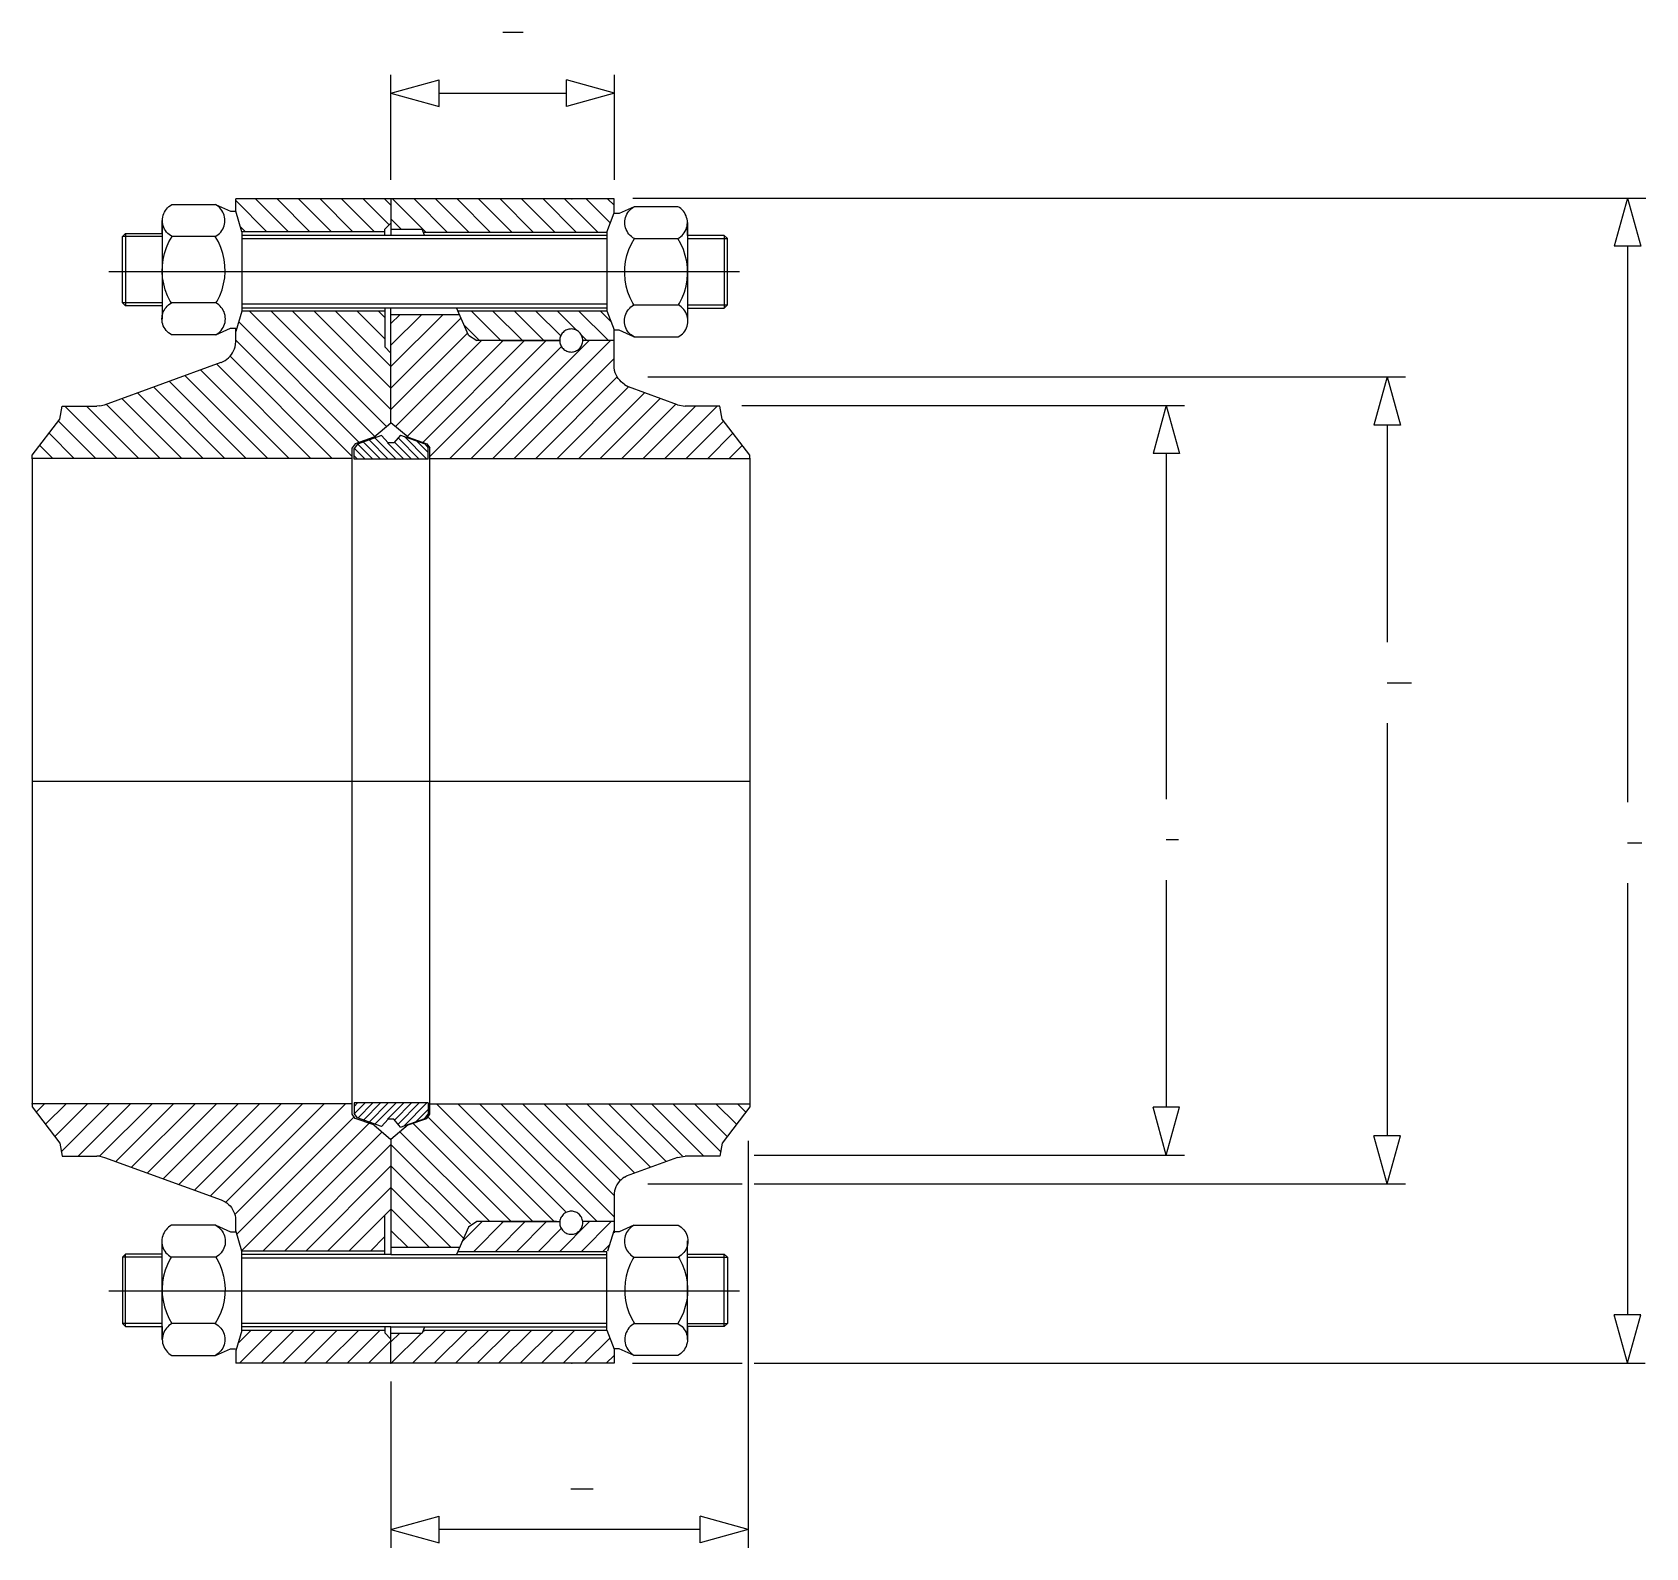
# Model space of a CAD drawing. Extents: x 644 to 1439, y 194 to 941.
import ezdxf

# ---------------------------------------------------------------- set-up
doc = ezdxf.new("R2010")
doc.units = 0
doc.header["$MEASUREMENT"] = 0
doc.layers.add('1', color=7, linetype='CONTINUOUS')
doc.layers.add('COMPONENT', color=7, linetype='CONTINUOUS')

msp = doc.modelspace()

# ---------------------------------------------------------------- linework, layer by layer
at = {"layer": '1', "color": 3, "linetype": 'Continuous'}
for p, q in [((820.46, 911.17), (844.18, 917.72)), ((844.18, 904.61), (844.18, 917.72)), ((930.74, 911.17), (907.03, 917.72)), ((907.03, 904.61), (907.03, 917.72)), ((820.46, 911.17), (844.18, 904.61)), ((930.74, 911.17), (907.03, 904.61)), ((1430.36, 859.32), (1423.8, 835.6)), ((1430.36, 859.32), (1436.92, 835.6)), ((1436.92, 835.6), (1423.8, 835.6)), ((1311.82, 771.18), (1305.26, 747.46)), ((1311.82, 771.18), (1318.37, 747.46)), ((1202.88, 757.16), (1196.33, 733.45)), ((1202.88, 757.16), (1209.44, 733.45)), ((1318.37, 747.46), (1305.26, 747.46)), ((1209.44, 733.45), (1196.33, 733.45)), ((1202.88, 387.29), (1196.33, 411)), ((1209.44, 411), (1196.33, 411)), ((1202.88, 387.29), (1209.44, 411)), ((1311.82, 373.13), (1305.26, 396.84)), ((1318.37, 396.84), (1305.26, 396.84)), ((1311.82, 373.13), (1318.37, 396.84)), ((1430.36, 284.82), (1423.8, 308.54)), ((1436.92, 308.54), (1423.8, 308.54)), ((1430.36, 284.82), (1436.92, 308.54)), ((820.46, 202.7), (844.18, 209.26)), ((844.18, 196.15), (844.18, 209.26)), ((996.64, 202.7), (972.93, 209.26)), ((972.93, 196.15), (972.93, 209.26)), ((820.46, 202.7), (844.18, 196.15)), ((996.64, 202.7), (972.93, 196.15))]:
    msp.add_line(p, q, dxfattribs=at)
at = {"layer": '1', "color": 4, "linetype": 'Continuous'}
for p, q in [((759.23, 842.8), (743.87, 858.16)), ((769.83, 842.8), (753.7, 858.94)), ((780.44, 842.8), (764.31, 858.94)), ((791.05, 842.8), (774.92, 858.94)), ((801.65, 842.8), (785.52, 858.94)), ((812.26, 842.8), (796.13, 858.94)), ((819.55, 846.13), (806.74, 858.94)), ((820.46, 855.81), (817.34, 858.94)), ((837.62, 842.63), (821.22, 859.04)), ((848.23, 842.63), (831.83, 859.04)), ((858.84, 842.63), (842.43, 859.04)), ((869.44, 842.63), (853.04, 859.04)), ((880.05, 842.63), (863.65, 859.04)), ((890.66, 842.63), (874.25, 859.04)), ((901.26, 842.63), (884.86, 859.04)), ((911.87, 842.63), (895.47, 859.04)), ((922.48, 842.63), (906.07, 859.04)), ((928.6, 847.12), (916.68, 859.04)), ((930.51, 855.81), (927.29, 859.04)), ((748.62, 842.8), (746.21, 845.22)), ((825.55, 844.1), (820.46, 849.18)), ((874.67, 789.14), (859.99, 803.81)), ((885.27, 789.14), (870.6, 803.81)), ((895.88, 789.14), (881.21, 803.81)), ((904.17, 791.46), (891.81, 803.81)), ((912.12, 794.11), (902.42, 803.81)), ((927.7, 789.14), (913.03, 803.81)), ((928.9, 798.55), (923.63, 803.81)), ((804.81, 738.9), (745.34, 798.38)), ((812.45, 741.87), (750.68, 803.64)), ((818.22, 746.71), (761.28, 803.64)), ((820.46, 755.07), (771.89, 803.64)), ((820.46, 765.67), (782.5, 803.64)), ((820.46, 776.28), (793.1, 803.64)), ((817.44, 789.91), (803.71, 803.64)), ((817.44, 800.52), (814.32, 803.64)), ((820.46, 786.89), (835.45, 801.87)), ((820.46, 776.28), (846.05, 801.87)), ((820.46, 797.49), (824.84, 801.87)), ((820.46, 765.67), (854.97, 800.18)), ((864.06, 789.14), (856.48, 796.72)), ((801.26, 731.85), (743.87, 789.23)), ((820.46, 755.07), (858.2, 792.8)), ((822.71, 746.71), (865.15, 789.14)), ((828.48, 741.87), (875.75, 789.14)), ((836.12, 738.9), (886.36, 789.14)), ((839.67, 731.85), (896.97, 789.14)), ((860.02, 730.98), (918.18, 789.14)), ((870.63, 730.98), (928.79, 789.14)), ((917.09, 789.14), (914.33, 791.9)), ((791.52, 730.98), (741.1, 781.4)), ((849.41, 730.98), (904.54, 786.11)), ((881.23, 730.98), (930.51, 780.26)), ((770.3, 730.98), (726.57, 774.72)), ((780.91, 730.98), (734.34, 777.55)), ((738.48, 730.98), (703.24, 766.23)), ((749.09, 730.98), (711.01, 769.06)), ((759.7, 730.98), (718.79, 771.89)), ((891.84, 730.98), (932.05, 771.2)), ((902.45, 730.98), (937.69, 766.23)), ((685.45, 730.98), (659.65, 756.78)), ((696.06, 730.98), (670.26, 756.78)), ((706.66, 730.98), (679.91, 757.74)), ((717.27, 730.98), (687.68, 760.57)), ((727.88, 730.98), (695.46, 763.4)), ((913.05, 730.98), (945.47, 763.4)), ((923.66, 730.98), (953.25, 760.57)), ((934.27, 730.98), (961.02, 757.74)), ((944.87, 730.98), (970.67, 756.78)), ((955.48, 730.98), (981.28, 756.78)), ((674.84, 730.98), (656.42, 749.41)), ((966.09, 730.98), (984.51, 749.41)), ((664.24, 730.98), (651.81, 743.41)), ((976.69, 730.98), (989.12, 743.41)), ((653.63, 730.98), (647.21, 737.41)), ((987.3, 730.98), (993.72, 737.41)), ((645.46, 408.57), (649.6, 412.71)), ((650.06, 402.57), (660.21, 412.71)), ((654.67, 396.56), (670.81, 412.71)), ((657.91, 389.2), (681.42, 412.71)), ((666.23, 386.91), (692.03, 412.71)), ((676.74, 386.82), (702.63, 412.71)), ((684.73, 384.2), (713.24, 412.71)), ((692.51, 381.37), (723.85, 412.71)), ((700.28, 378.54), (734.45, 412.71)), ((708.06, 375.71), (745.06, 412.71)), ((715.84, 372.88), (755.67, 412.71)), ((723.61, 370.05), (766.27, 412.71)), ((731.39, 367.22), (776.88, 412.71)), ((738.94, 364.16), (787.49, 412.71)), ((743.44, 358.06), (798.09, 412.71)), ((744.39, 348.4), (801.96, 405.97)), ((890.39, 354.55), (838.97, 405.97)), ((901, 354.55), (842.84, 412.71)), ((906.62, 359.53), (853.44, 412.71)), ((922.21, 354.55), (864.05, 412.71)), ((930.51, 356.86), (874.66, 412.71)), ((930.51, 367.47), (885.26, 412.71)), ((933.41, 375.17), (895.87, 412.71)), ((940.65, 378.54), (906.48, 412.71)), ((948.42, 381.37), (917.08, 412.71)), ((956.2, 384.2), (927.69, 412.71)), ((964.19, 386.82), (938.3, 412.71)), ((974.7, 386.91), (948.9, 412.71)), ((983.02, 389.2), (959.51, 412.71)), ((986.26, 396.56), (970.12, 412.71)), ((990.87, 402.57), (980.72, 412.71)), ((995.47, 408.57), (991.33, 412.71)), ((746.88, 340.28), (809.65, 403.06)), ((757.25, 340.05), (816.03, 398.82)), ((869.18, 354.55), (824.9, 398.82)), ((879.78, 354.55), (831.28, 403.06)), ((767.86, 340.05), (820.46, 392.66)), ((859.73, 353.39), (820.46, 392.66)), ((778.47, 340.05), (820.46, 382.05)), ((856.2, 346.32), (820.46, 382.05)), ((789.07, 340.05), (820.46, 371.44)), ((850.08, 341.83), (820.46, 371.44)), ((839.47, 341.83), (820.46, 360.84)), ((799.68, 340.05), (817.41, 357.78)), ((828.87, 341.83), (820.46, 350.23)), ((855.45, 344.62), (865.38, 354.55)), ((861.32, 339.88), (875.99, 354.55)), ((871.93, 339.88), (886.6, 354.55)), ((882.53, 339.88), (897.2, 354.55)), ((893.14, 339.88), (904.45, 351.19)), ((903.74, 339.88), (918.42, 354.55)), ((914.35, 339.88), (929.02, 354.55)), ((810.29, 340.05), (817.44, 347.2)), ((924.96, 339.88), (928.06, 342.98)), ((745.02, 294.58), (751.32, 300.89)), ((745.8, 284.76), (761.93, 300.89)), ((756.4, 284.76), (772.54, 300.89)), ((767.01, 284.76), (783.14, 300.89)), ((777.62, 284.76), (793.75, 300.89)), ((788.22, 284.76), (804.36, 300.89)), ((798.83, 284.76), (814.96, 300.89)), ((809.44, 284.76), (820.46, 295.78)), ((820.46, 295.21), (824.84, 299.59)), ((820.51, 284.66), (835.45, 299.59)), ((831.12, 284.66), (847.52, 301.06)), ((836.01, 300.16), (836.92, 301.06)), ((841.73, 284.66), (858.13, 301.06)), ((852.33, 284.66), (868.74, 301.06)), ((862.94, 284.66), (879.34, 301.06)), ((873.55, 284.66), (889.95, 301.06)), ((884.15, 284.66), (900.56, 301.06)), ((894.76, 284.66), (911.16, 301.06)), ((905.37, 284.66), (921.77, 301.06)), ((915.97, 284.66), (928.4, 297.08)), ((926.58, 284.66), (930.51, 288.59))]:
    msp.add_line(p, q, dxfattribs=at)
at = {"layer": 'COMPONENT', "color": 5, "linetype": 'Continuous'}
for p, q in [((875.6, 941.17), (885.6, 941.17)), ((1311.82, 620.35), (1323.82, 620.35)), ((1202.88, 542.97), (1208.88, 542.97)), ((1430.36, 541.45), (1437.36, 541.45)), ((909.25, 222.7), (920.25, 222.7))]:
    msp.add_line(p, q, dxfattribs=at)
at = {"layer": 'COMPONENT', "color": 3, "linetype": 'Continuous'}
for p, q in [((820.46, 868.32), (820.46, 920.17)), ((930.74, 868.32), (930.74, 920.17)), ((844.18, 911.17), (907.03, 911.17)), ((939.74, 859.32), (1439.36, 859.32)), ((1430.36, 835.6), (1430.36, 561.45)), ((947.21, 771.18), (1320.82, 771.18)), ((993.56, 757.16), (1211.88, 757.16)), ((1311.82, 747.46), (1311.82, 640.35)), ((1202.88, 733.45), (1202.88, 562.97)), ((1311.82, 600.35), (1311.82, 396.84)), ((1202.88, 522.97), (1202.88, 411)), ((1430.36, 521.45), (1430.36, 308.54)), ((996.64, 394.47), (996.64, 193.7)), ((999.64, 387.29), (1211.88, 387.29)), ((947.21, 373.13), (993.64, 373.13)), ((999.64, 373.13), (1320.82, 373.13)), ((939.51, 284.66), (993.64, 284.66)), ((999.64, 284.66), (1439.16, 284.66)), ((820.46, 275.66), (820.46, 193.7)), ((972.93, 202.7), (844.18, 202.7))]:
    msp.add_line(p, q, dxfattribs=at)
at = {"layer": 'COMPONENT', "color": 7, "linetype": 'Continuous'}
for p, q in [((708.08, 850.88), (708.37, 851.71)), ((708.37, 851.71), (708.74, 852.5)), ((708.74, 852.5), (709.19, 853.25)), ((709.19, 853.25), (709.71, 853.96)), ((709.71, 853.96), (710.29, 854.61)), ((710.29, 854.61), (710.94, 855.2)), ((710.94, 855.2), (711.64, 855.73)), ((711.64, 855.73), (712.35, 856.16)), ((712.25, 856.16), (733.91, 856.16)), ((734.62, 855.73), (733.91, 856.16)), ((733.91, 856.16), (741.29, 852.86)), ((735.32, 855.2), (734.62, 855.73)), ((735.97, 854.61), (735.32, 855.2)), ((736.56, 853.96), (735.97, 854.61)), ((737.08, 853.25), (736.56, 853.96)), ((737.52, 852.5), (737.08, 853.25)), ((737.89, 851.71), (737.52, 852.5)), ((738.19, 850.88), (737.89, 851.71)), ((741.29, 852.86), (743.87, 852.86)), ((743.87, 852.86), (743.87, 858.94)), ((820.46, 858.94), (743.87, 858.94)), ((746.95, 842.8), (743.87, 852.86)), ((909.61, 859.04), (820.46, 859.04)), ((930.51, 859.04), (820.46, 859.04)), ((820.46, 859.04), (820.46, 847.35)), ((820.46, 858.94), (820.46, 841.08)), ((820.46, 858.94), (820.46, 847.05)), ((926.85, 842.63), (930.51, 852.04)), ((930.51, 851.84), (930.51, 859.04)), ((933.09, 851.84), (930.51, 851.84)), ((940.47, 855.13), (933.09, 851.84)), ((936.86, 851.47), (937.3, 852.23)), ((937.3, 852.23), (937.82, 852.93)), ((937.82, 852.93), (938.41, 853.58)), ((938.41, 853.58), (939.06, 854.17)), ((939.06, 854.17), (939.76, 854.7)), ((939.76, 854.7), (940.47, 855.13)), ((962.13, 855.13), (940.47, 855.13)), ((962.74, 854.7), (962.02, 855.13)), ((963.44, 854.17), (962.74, 854.7)), ((964.09, 853.58), (963.44, 854.17)), ((964.67, 852.93), (964.09, 853.58)), ((965.19, 852.23), (964.67, 852.93)), ((965.64, 851.47), (965.19, 852.23)), ((707.6, 848.34), (707.6, 799.66)), ((707.6, 841.94), (707.6, 848.34)), ((707.7, 848.29), (707.74, 849.16)), ((707.75, 847.41), (707.7, 848.29)), ((707.74, 849.16), (707.87, 850.03)), ((707.88, 846.54), (707.75, 847.41)), ((707.87, 850.03), (708.08, 850.88)), ((708.1, 845.7), (707.88, 846.54)), ((708.39, 844.87), (708.1, 845.7)), ((708.77, 844.08), (708.39, 844.87)), ((709.22, 843.33), (708.77, 844.08)), ((737.04, 843.33), (737.49, 844.08)), ((737.49, 844.08), (737.87, 844.87)), ((737.87, 844.87), (738.17, 845.7)), ((738.17, 845.7), (738.38, 846.54)), ((738.4, 850.03), (738.19, 850.88)), ((738.38, 846.54), (738.52, 847.41)), ((738.52, 849.16), (738.4, 850.03)), ((738.56, 848.29), (738.52, 849.16)), ((738.52, 847.41), (738.56, 848.29)), ((817.44, 844.02), (820.46, 847.05)), ((817.44, 841.08), (817.44, 844.02)), ((820.46, 844.1), (835.76, 844.1)), ((837.07, 841.12), (835.76, 844.1)), ((935.82, 847.26), (935.86, 848.14)), ((935.86, 846.38), (935.82, 847.26)), ((935.86, 848.14), (935.98, 849)), ((935.99, 845.52), (935.86, 846.38)), ((935.98, 849), (936.19, 849.85)), ((936.21, 844.67), (935.99, 845.52)), ((936.19, 849.85), (936.48, 850.68)), ((936.51, 843.85), (936.21, 844.67)), ((936.48, 850.68), (936.86, 851.47)), ((936.89, 843.05), (936.51, 843.85)), ((965.61, 843.05), (965.98, 843.85)), ((966.01, 850.68), (965.64, 851.47)), ((965.98, 843.85), (966.28, 844.67)), ((966.3, 849.85), (966.01, 850.68)), ((966.28, 844.67), (966.5, 845.52)), ((966.51, 849), (966.3, 849.85)), ((966.5, 845.52), (966.63, 846.38)), ((966.64, 848.14), (966.51, 849)), ((966.63, 846.38), (966.68, 847.26)), ((966.68, 847.26), (966.64, 848.14)), ((966.78, 847.31), (966.78, 798.63)), ((966.78, 840.92), (966.78, 847.31)), ((688, 840.43), (689.51, 841.94)), ((707.6, 840.43), (688, 840.43)), ((688, 807.67), (688, 840.43)), ((689.51, 841.94), (707.6, 841.94)), ((689.51, 841.94), (689.51, 806.16)), ((709.75, 842.63), (709.22, 843.33)), ((709.7, 834.99), (710.94, 837.78)), ((710.34, 841.98), (709.75, 842.63)), ((710.99, 841.4), (710.34, 841.98)), ((710.94, 837.78), (712.45, 840.43)), ((711.7, 840.88), (710.99, 841.4)), ((712.45, 840.43), (711.7, 840.88)), ((733.81, 840.43), (712.35, 840.43)), ((733.81, 840.43), (734.57, 840.88)), ((735.32, 837.78), (733.81, 840.43)), ((734.57, 840.88), (735.27, 841.4)), ((735.27, 841.4), (735.92, 841.98)), ((736.56, 834.99), (735.32, 837.78)), ((735.92, 841.98), (736.51, 842.63)), ((736.51, 842.63), (737.04, 843.33)), ((817.44, 842.8), (746.95, 842.8)), ((746.95, 842.8), (746.95, 803.64)), ((746.95, 841.12), (926.85, 841.12)), ((926.85, 839.36), (746.95, 839.36)), ((836.41, 842.63), (926.85, 842.63)), ((926.85, 842.63), (926.85, 803.81)), ((937.34, 842.3), (936.89, 843.05)), ((937.86, 841.6), (937.34, 842.3)), ((937.82, 833.97), (939.06, 836.75)), ((938.46, 840.96), (937.86, 841.6)), ((939.11, 840.37), (938.46, 840.96)), ((939.06, 836.75), (940.57, 839.4)), ((939.81, 839.85), (939.11, 840.37)), ((940.57, 839.4), (939.81, 839.85)), ((940.57, 839.4), (962.03, 839.4)), ((961.93, 839.4), (962.68, 839.85)), ((963.43, 836.75), (961.93, 839.4)), ((962.68, 839.85), (963.39, 840.37)), ((963.39, 840.37), (964.04, 840.96)), ((964.67, 833.97), (963.43, 836.75)), ((964.04, 840.96), (964.63, 841.6)), ((964.63, 841.6), (965.15, 842.3)), ((965.15, 842.3), (965.61, 843.05)), ((984.87, 840.92), (966.78, 840.92)), ((966.78, 839.4), (986.38, 839.4)), ((984.87, 840.92), (984.87, 805.13)), ((986.38, 839.4), (984.87, 840.92)), ((986.38, 806.65), (986.38, 839.4)), ((707.69, 826.1), (708.07, 829.13)), ((708.07, 829.13), (708.74, 832.1)), ((708.74, 832.1), (709.7, 834.99)), ((737.52, 832.1), (736.56, 834.99)), ((738.19, 829.13), (737.52, 832.1)), ((738.57, 826.1), (738.19, 829.13)), ((935.81, 825.08), (936.18, 828.1)), ((936.18, 828.1), (936.86, 831.08)), ((936.86, 831.08), (937.82, 833.97)), ((965.64, 831.08), (964.67, 833.97)), ((966.31, 828.1), (965.64, 831.08)), ((966.69, 825.08), (966.31, 828.1)), ((707.61, 823.06), (707.69, 826.1)), ((707.83, 820.02), (707.61, 823.06)), ((708.34, 817.01), (707.83, 820.02)), ((737.92, 817.01), (738.43, 820.02)), ((738.43, 820.02), (738.65, 823.06)), ((738.65, 823.06), (738.57, 826.1)), ((935.73, 822.03), (935.81, 825.08)), ((935.94, 818.99), (935.73, 822.03)), ((966.55, 818.99), (966.77, 822.03)), ((966.77, 822.03), (966.69, 825.08)), ((709.15, 814.07), (708.34, 817.01)), ((710.24, 811.23), (709.15, 814.07)), ((736.02, 811.23), (737.11, 814.07)), ((737.11, 814.07), (737.92, 817.01)), ((936.46, 815.99), (935.94, 818.99)), ((937.27, 813.05), (936.46, 815.99)), ((938.36, 810.2), (937.27, 813.05)), ((964.13, 810.2), (965.23, 813.05)), ((965.23, 813.05), (966.03, 815.99)), ((966.03, 815.99), (966.55, 818.99)), ((707.6, 807.67), (688, 807.67)), ((689.51, 806.16), (688, 807.67)), ((707.6, 806.16), (689.51, 806.16)), ((708.15, 803.22), (708.52, 804.01)), ((708.52, 804.01), (708.97, 804.77)), ((708.97, 804.77), (709.49, 805.47)), ((709.49, 805.47), (710.07, 806.13)), ((710.07, 806.13), (710.72, 806.72)), ((711.61, 808.5), (710.24, 811.23)), ((710.72, 806.72), (711.42, 807.24)), ((711.42, 807.24), (712.13, 807.67)), ((712.13, 807.67), (711.61, 808.5)), ((734.13, 807.67), (712.15, 807.67)), ((734.13, 807.67), (734.65, 808.5)), ((734.84, 807.24), (734.13, 807.67)), ((734.65, 808.5), (736.02, 811.23)), ((735.54, 806.72), (734.84, 807.24)), ((736.19, 806.13), (735.54, 806.72)), ((736.77, 805.47), (736.19, 806.13)), ((737.29, 804.77), (736.77, 805.47)), ((737.74, 804.01), (737.29, 804.77)), ((738.11, 803.22), (737.74, 804.01)), ((926.85, 807.09), (746.95, 807.09)), ((746.95, 805.33), (926.85, 805.33)), ((817.44, 805.37), (817.44, 785.95)), ((820.46, 748.6), (820.46, 805.33)), ((820.46, 792.93), (820.46, 805.33)), ((858.62, 791.84), (852.72, 805.33)), ((853.38, 803.81), (926.85, 803.81)), ((926.85, 803.81), (930.51, 794.41)), ((937.08, 803.74), (937.6, 804.45)), ((937.6, 804.45), (938.19, 805.1)), ((938.19, 805.1), (938.84, 805.69)), ((939.73, 807.48), (938.36, 810.2)), ((938.84, 805.69), (939.54, 806.22)), ((939.54, 806.22), (940.25, 806.65)), ((940.25, 806.65), (939.73, 807.48)), ((940.25, 806.65), (962.23, 806.65)), ((962.24, 806.65), (962.77, 807.48)), ((962.96, 806.22), (962.24, 806.65)), ((962.77, 807.48), (964.13, 810.2)), ((963.66, 805.69), (962.96, 806.22)), ((964.3, 805.1), (963.66, 805.69)), ((964.89, 804.45), (964.3, 805.1)), ((965.41, 803.74), (964.89, 804.45)), ((966.78, 806.65), (986.38, 806.65)), ((966.78, 805.13), (984.87, 805.13)), ((984.87, 805.13), (986.38, 806.65)), ((707.48, 799.8), (707.52, 800.68)), ((707.53, 798.93), (707.48, 799.8)), ((707.52, 800.68), (707.65, 801.54)), ((707.66, 798.06), (707.53, 798.93)), ((707.65, 801.54), (707.86, 802.39)), ((707.88, 797.21), (707.66, 798.06)), ((707.86, 802.39), (708.15, 803.22)), ((708.17, 796.39), (707.88, 797.21)), ((708.55, 795.6), (708.17, 796.39)), ((737.71, 795.6), (738.09, 796.39)), ((738.09, 796.39), (738.39, 797.21)), ((738.41, 802.39), (738.11, 803.22)), ((738.39, 797.21), (738.6, 798.06)), ((738.62, 801.54), (738.41, 802.39)), ((738.6, 798.06), (738.73, 798.93)), ((738.74, 800.68), (738.62, 801.54)), ((738.73, 798.93), (738.78, 799.8)), ((738.78, 799.8), (738.74, 800.68)), ((746.95, 803.64), (743.87, 793.59)), ((817.44, 803.64), (746.95, 803.64)), ((854.23, 801.87), (820.46, 801.87)), ((935.6, 798.78), (935.64, 799.65)), ((935.64, 797.9), (935.6, 798.78)), ((935.64, 799.65), (935.76, 800.52)), ((935.78, 797.03), (935.64, 797.9)), ((935.76, 800.52), (935.97, 801.37)), ((935.99, 796.18), (935.78, 797.03)), ((935.97, 801.37), (936.26, 802.2)), ((936.29, 795.36), (935.99, 796.18)), ((936.26, 802.2), (936.64, 802.99)), ((936.64, 802.99), (937.08, 803.74)), ((965.86, 802.99), (965.41, 803.74)), ((966.23, 802.2), (965.86, 802.99)), ((966.2, 795.36), (966.5, 796.18)), ((966.52, 801.37), (966.23, 802.2)), ((966.5, 796.18), (966.72, 797.03)), ((966.73, 800.52), (966.52, 801.37)), ((966.72, 797.03), (966.85, 797.9)), ((966.86, 799.65), (966.73, 800.52)), ((966.85, 797.9), (966.9, 798.78)), ((966.9, 798.78), (966.86, 799.65)), ((709.01, 794.85), (708.55, 795.6)), ((709.53, 794.14), (709.01, 794.85)), ((710.12, 793.5), (709.53, 794.14)), ((710.77, 792.91), (710.12, 793.5)), ((711.48, 792.39), (710.77, 792.91)), ((712.23, 791.94), (711.48, 792.39)), ((734.12, 791.94), (712.05, 791.94)), ((734.03, 791.94), (734.78, 792.39)), ((734.12, 791.94), (741.29, 795.24)), ((734.78, 792.39), (735.49, 792.91)), ((735.49, 792.91), (736.14, 793.5)), ((736.14, 793.5), (736.73, 794.14)), ((736.73, 794.14), (737.26, 794.85)), ((737.26, 794.85), (737.71, 795.6)), ((741.29, 795.24), (743.87, 795.24)), ((743.73, 787.12), (743.87, 788.65)), ((743.87, 789.33), (743.87, 795.24)), ((743.87, 788.65), (743.87, 793.59)), ((858.62, 791.84), (862.74, 789.14)), ((903.67, 789.14), (862.74, 789.14)), ((874.74, 789.14), (903.67, 789.14)), ((903.7, 789.7), (903.67, 789.14)), ((903.67, 789.14), (903.7, 788.58)), ((903.78, 790.25), (903.7, 789.7)), ((903.7, 788.58), (903.78, 788.03)), ((903.92, 790.79), (903.78, 790.25)), ((903.78, 788.03), (903.92, 787.49)), ((904.1, 791.32), (903.92, 790.79)), ((904.34, 791.82), (904.1, 791.32)), ((904.63, 792.3), (904.34, 791.82)), ((904.96, 792.75), (904.63, 792.3)), ((905.34, 793.16), (904.96, 792.75)), ((905.75, 793.54), (905.34, 793.16)), ((906.2, 793.87), (905.75, 793.54)), ((906.68, 794.16), (906.2, 793.87)), ((907.18, 794.4), (906.68, 794.16)), ((907.71, 794.58), (907.18, 794.4)), ((908.25, 794.72), (907.71, 794.58)), ((908.8, 794.8), (908.25, 794.72)), ((909.36, 794.83), (908.8, 794.8)), ((909.92, 794.8), (909.36, 794.83)), ((910.47, 794.72), (909.92, 794.8)), ((911.01, 794.58), (910.47, 794.72)), ((911.53, 794.4), (911.01, 794.58)), ((912.04, 794.16), (911.53, 794.4)), ((912.52, 793.87), (912.04, 794.16)), ((912.97, 793.54), (912.52, 793.87)), ((913.38, 793.16), (912.97, 793.54)), ((913.75, 792.75), (913.38, 793.16)), ((914.09, 792.3), (913.75, 792.75)), ((914.37, 791.82), (914.09, 792.3)), ((914.61, 791.32), (914.37, 791.82)), ((914.8, 790.79), (914.61, 791.32)), ((914.94, 790.25), (914.8, 790.79)), ((914.8, 787.49), (914.94, 788.03)), ((915.02, 789.7), (914.94, 790.25)), ((914.94, 788.03), (915.02, 788.58)), ((915.05, 789.14), (915.02, 789.7)), ((915.02, 788.58), (915.05, 789.14)), ((930.51, 789.14), (915.05, 789.14)), ((930.51, 775.76), (930.51, 794.61)), ((933.09, 794.21), (930.51, 794.21)), ((930.51, 788.65), (930.51, 793.56)), ((940.26, 790.92), (933.09, 794.21)), ((936.67, 794.57), (936.29, 795.36)), ((937.12, 793.82), (936.67, 794.57)), ((937.65, 793.12), (937.12, 793.82)), ((938.24, 792.47), (937.65, 793.12)), ((938.24, 792.47), (938.89, 791.89)), ((939.59, 791.37), (938.89, 791.89)), ((940.35, 790.92), (939.59, 791.37)), ((940.26, 790.92), (962.33, 790.92)), ((962.15, 790.92), (962.9, 791.37)), ((962.9, 791.37), (963.61, 791.89)), ((963.61, 791.89), (964.26, 792.47)), ((964.26, 792.47), (964.85, 793.12)), ((964.85, 793.12), (965.37, 793.82)), ((965.37, 793.82), (965.83, 794.57)), ((965.83, 794.57), (966.2, 795.36)), ((739.49, 779.91), (740.31, 780.6)), ((740.31, 780.6), (741.07, 781.36)), ((741.07, 781.36), (741.74, 782.2)), ((741.74, 782.2), (742.33, 783.09)), ((742.33, 783.09), (742.83, 784.04)), ((742.83, 784.04), (743.23, 785.04)), ((743.23, 785.04), (743.53, 786.07)), ((743.53, 786.07), (743.73, 787.12)), ((817.44, 785.95), (820.46, 782.92)), ((903.92, 787.49), (904.1, 786.97)), ((904.1, 786.97), (904.34, 786.46)), ((904.34, 786.46), (904.63, 785.98)), ((904.63, 785.98), (904.96, 785.53)), ((904.96, 785.53), (905.34, 785.12)), ((905.34, 785.12), (905.75, 784.75)), ((905.75, 784.75), (906.2, 784.41)), ((906.2, 784.41), (906.68, 784.13)), ((906.68, 784.13), (907.18, 783.89)), ((907.18, 783.89), (907.71, 783.7)), ((907.71, 783.7), (908.25, 783.56)), ((908.25, 783.56), (908.8, 783.48)), ((908.8, 783.48), (909.36, 783.45)), ((909.36, 783.45), (909.92, 783.48)), ((909.92, 783.48), (910.47, 783.56)), ((910.47, 783.56), (911.01, 783.7)), ((911.01, 783.7), (911.53, 783.89)), ((911.53, 783.89), (912.04, 784.13)), ((912.04, 784.13), (912.52, 784.41)), ((912.52, 784.41), (912.97, 784.75)), ((912.97, 784.75), (913.38, 785.12)), ((913.38, 785.12), (913.75, 785.53)), ((913.75, 785.53), (914.09, 785.98)), ((914.09, 785.98), (914.37, 786.46)), ((914.37, 786.46), (914.61, 786.97)), ((914.61, 786.97), (914.8, 787.49)), ((679.09, 757.44), (736.68, 778.4)), ((736.67, 778.37), (737.66, 778.79)), ((737.66, 778.79), (738.6, 779.3)), ((738.6, 779.3), (739.49, 779.91)), ((930.79, 774.26), (930.51, 775.76)), ((931.1, 773.23), (930.79, 774.26)), ((931.5, 772.23), (931.1, 773.23)), ((932, 771.28), (931.5, 772.23)), ((932.59, 770.39), (932, 771.28)), ((933.26, 769.55), (932.59, 770.39)), ((934.01, 768.79), (933.26, 769.55)), ((934.84, 768.1), (934.01, 768.79)), ((935.72, 767.49), (934.84, 768.1)), ((935.72, 767.49), (937.68, 766.21)), ((961.84, 757.44), (937.6, 766.26)), ((657.19, 750.41), (658.31, 756.78)), ((658.31, 756.78), (675.35, 756.78)), ((676.83, 756.88), (675.35, 756.78)), ((676.83, 756.88), (679.09, 757.44)), ((961.84, 757.44), (965.58, 756.78)), ((982.62, 756.78), (965.58, 756.78)), ((983.74, 750.41), (982.62, 756.78)), ((643.52, 732.61), (657.19, 750.41)), ((811.96, 741.46), (820.46, 748.6)), ((828.97, 741.46), (820.46, 748.6)), ((997.41, 732.61), (983.74, 750.41)), ((811.96, 741.46), (802.85, 738.2)), ((815.76, 742.25), (803.88, 737.97)), ((815.76, 742.25), (819.12, 738.62)), ((825.17, 742.52), (821.81, 738.62)), ((825.17, 742.52), (837.13, 738.24)), ((828.97, 741.46), (838.08, 738.2)), ((643.52, 730.98), (643.52, 732.61)), ((643.52, 730.98), (643.52, 732.61)), ((802.85, 738.2), (801.26, 736.13)), ((801.26, 407.57), (801.26, 736.13)), ((803.88, 737.97), (802.25, 735.88)), ((802.25, 730.64), (802.25, 735.88)), ((803.94, 730.64), (802.25, 732.33)), ((821.81, 738.62), (819.12, 738.62)), ((837.13, 738.24), (838.76, 736.15)), ((838.08, 738.2), (839.67, 736.13)), ((838.76, 730.64), (838.76, 736.15)), ((839.67, 407.57), (839.67, 736.13)), ((997.41, 730.98), (997.41, 732.61)), ((997.41, 730.98), (997.41, 732.61)), ((643.52, 730.98), (643.52, 412.71)), ((801.26, 730.98), (643.52, 730.98)), ((838.76, 730.64), (802.25, 730.64)), ((839.67, 730.98), (997.41, 730.98)), ((997.41, 730.98), (997.41, 412.71)), ((801.26, 412.71), (643.52, 412.71)), ((643.52, 412.71), (643.52, 411.09)), ((643.52, 412.71), (643.52, 411.09)), ((643.52, 411.09), (657.19, 393.28)), ((802.85, 405.49), (801.26, 407.57)), ((802.25, 413.06), (802.25, 407.81)), ((803.94, 413.06), (802.25, 411.37)), ((838.76, 413.06), (802.25, 413.06)), ((803.88, 405.72), (802.25, 407.81)), ((837.13, 405.45), (838.76, 407.54)), ((838.08, 405.49), (839.67, 407.57)), ((838.76, 413.06), (838.76, 407.54)), ((839.67, 412.71), (997.41, 412.71)), ((997.41, 411.09), (983.74, 393.28)), ((997.41, 412.71), (997.41, 411.09)), ((997.41, 412.71), (997.41, 411.09)), ((811.96, 402.23), (802.85, 405.49)), ((815.76, 401.45), (803.88, 405.72)), ((811.96, 402.23), (820.46, 395.1)), ((815.76, 401.45), (819.12, 405.08)), ((821.81, 405.08), (819.12, 405.08)), ((828.97, 402.23), (820.46, 395.1)), ((825.17, 401.18), (821.81, 405.08)), ((825.17, 401.18), (837.13, 405.45)), ((828.97, 402.23), (838.08, 405.49)), ((657.19, 393.28), (658.31, 386.91)), ((820.46, 395.1), (820.46, 338.36)), ((983.74, 393.28), (982.62, 386.91)), ((658.31, 386.91), (675.35, 386.91)), ((676.83, 386.81), (675.35, 386.91)), ((676.83, 386.81), (679.09, 386.25)), ((679.09, 386.25), (736.68, 365.29)), ((961.84, 386.25), (936.45, 377.01)), ((961.84, 386.25), (965.58, 386.91)), ((982.62, 386.91), (965.58, 386.91)), ((933.2, 374.44), (932.53, 373.61)), ((933.96, 375.21), (933.2, 374.44)), ((934.78, 375.9), (933.96, 375.21)), ((935.67, 376.5), (934.78, 375.9)), ((935.67, 376.5), (936.45, 377.01)), ((930.74, 369.74), (930.51, 368.52)), ((930.51, 368.52), (930.51, 349.08)), ((931.04, 370.76), (930.74, 369.74)), ((931.44, 371.76), (931.04, 370.76)), ((931.94, 372.71), (931.44, 371.76)), ((932.53, 373.61), (931.94, 372.71)), ((736.68, 365.29), (737.66, 364.87)), ((737.66, 364.87), (738.61, 364.36)), ((738.61, 364.36), (739.49, 363.76)), ((739.49, 363.76), (740.32, 363.07)), ((740.32, 363.07), (741.07, 362.3)), ((741.07, 362.3), (741.74, 361.47)), ((741.74, 361.47), (742.33, 360.57)), ((742.33, 360.57), (742.83, 359.62)), ((742.83, 359.62), (743.23, 358.63)), ((743.23, 358.63), (743.53, 357.6)), ((817.44, 357.75), (820.46, 360.77)), ((905.78, 358.39), (905.36, 358.01)), ((906.23, 358.72), (905.78, 358.39)), ((906.7, 359.01), (906.23, 358.72)), ((907.21, 359.25), (906.7, 359.01)), ((907.73, 359.44), (907.21, 359.25)), ((908.28, 359.57), (907.73, 359.44)), ((908.83, 359.65), (908.28, 359.57)), ((909.39, 359.68), (908.83, 359.65)), ((909.94, 359.65), (909.39, 359.68)), ((910.5, 359.57), (909.94, 359.65)), ((911.04, 359.44), (910.5, 359.57)), ((911.56, 359.25), (911.04, 359.44)), ((912.07, 359.01), (911.56, 359.25)), ((912.55, 358.72), (912.07, 359.01)), ((912.99, 358.39), (912.55, 358.72)), ((913.41, 358.01), (912.99, 358.39)), ((709.5, 350.56), (708.98, 349.85)), ((710.09, 351.2), (709.5, 350.56)), ((710.74, 351.79), (710.09, 351.2)), ((711.45, 352.31), (710.74, 351.79)), ((712.2, 352.76), (711.45, 352.31)), ((734.09, 352.76), (712.02, 352.76)), ((734, 352.76), (734.75, 352.31)), ((734.09, 352.76), (741.26, 349.46)), ((734.75, 352.31), (735.46, 351.79)), ((735.46, 351.79), (736.11, 351.2)), ((736.11, 351.2), (736.7, 350.56)), ((736.7, 350.56), (737.23, 349.85)), ((743.53, 357.6), (743.74, 356.54)), ((743.74, 356.54), (743.84, 355.37)), ((743.84, 355.37), (743.84, 349.46)), ((817.44, 338.33), (817.44, 357.75)), ((820.46, 350.76), (820.46, 338.36)), ((858.62, 351.85), (852.72, 338.36)), ((862.74, 354.55), (858.62, 351.85)), ((902.13, 354.55), (862.74, 354.55)), ((874.74, 354.55), (903.67, 354.55)), ((903.73, 354.55), (903.7, 353.99)), ((903.7, 353.99), (903.73, 353.44)), ((903.81, 355.1), (903.73, 354.55)), ((903.73, 353.44), (903.81, 352.88)), ((903.94, 355.64), (903.81, 355.1)), ((903.81, 352.88), (903.94, 352.34)), ((904.13, 356.17), (903.94, 355.64)), ((903.94, 352.34), (904.13, 351.82)), ((904.37, 356.67), (904.13, 356.17)), ((904.13, 351.82), (904.37, 351.31)), ((904.66, 357.15), (904.37, 356.67)), ((904.37, 351.31), (904.66, 350.83)), ((904.99, 357.6), (904.66, 357.15)), ((904.66, 350.83), (904.99, 350.39)), ((905.36, 358.01), (904.99, 357.6)), ((904.99, 350.39), (905.36, 349.97)), ((913.78, 357.6), (913.41, 358.01)), ((913.41, 349.97), (913.78, 350.39)), ((914.11, 357.15), (913.78, 357.6)), ((913.78, 350.39), (914.11, 350.83)), ((914.4, 356.67), (914.11, 357.15)), ((914.11, 350.83), (914.4, 351.31)), ((914.64, 356.17), (914.4, 356.67)), ((914.4, 351.31), (914.64, 351.82)), ((914.83, 355.64), (914.64, 356.17)), ((914.64, 351.82), (914.83, 352.34)), ((914.96, 355.1), (914.83, 355.64)), ((914.83, 352.34), (914.96, 352.88)), ((915.05, 354.55), (914.96, 355.1)), ((914.96, 352.88), (915.05, 353.44)), ((930.51, 354.55), (915.05, 354.55)), ((915.07, 353.99), (915.05, 354.55)), ((915.05, 353.44), (915.07, 353.99)), ((930.51, 355.05), (930.51, 350.14)), ((940.26, 352.77), (933.09, 349.48)), ((937.65, 350.57), (937.12, 349.87)), ((938.24, 351.22), (937.65, 350.57)), ((938.89, 351.81), (938.24, 351.22)), ((939.59, 352.33), (938.89, 351.81)), ((940.35, 352.77), (939.59, 352.33)), ((940.26, 352.77), (962.33, 352.77)), ((962.15, 352.77), (962.9, 352.33)), ((962.9, 352.33), (963.61, 351.81)), ((963.61, 351.81), (964.26, 351.22)), ((964.26, 351.22), (964.85, 350.57)), ((964.85, 350.57), (965.37, 349.87)), ((707.5, 345.77), (707.45, 344.9)), ((707.45, 344.9), (707.49, 344.02)), ((707.49, 344.02), (707.62, 343.16)), ((707.63, 346.64), (707.5, 345.77)), ((707.57, 296.37), (707.57, 345.04)), ((707.62, 343.16), (707.83, 342.31)), ((707.85, 347.49), (707.63, 346.64)), ((707.83, 342.31), (708.12, 341.48)), ((708.14, 348.31), (707.85, 347.49)), ((708.52, 349.1), (708.14, 348.31)), ((708.98, 349.85), (708.52, 349.1)), ((737.23, 349.85), (737.68, 349.1)), ((737.68, 349.1), (738.06, 348.31)), ((738.06, 348.31), (738.36, 347.49)), ((738.38, 342.31), (738.08, 341.48)), ((738.36, 347.49), (738.57, 346.64)), ((738.59, 343.16), (738.38, 342.31)), ((738.57, 346.64), (738.7, 345.77)), ((738.71, 344.02), (738.59, 343.16)), ((738.7, 345.77), (738.75, 344.9)), ((738.75, 344.9), (738.71, 344.02)), ((741.26, 349.46), (743.84, 349.46)), ((746.95, 340.05), (743.87, 350.11)), ((905.36, 349.97), (905.78, 349.6)), ((905.78, 349.6), (906.23, 349.26)), ((906.23, 349.26), (906.7, 348.98)), ((906.7, 348.98), (907.21, 348.74)), ((907.21, 348.74), (907.73, 348.55)), ((907.73, 348.55), (908.28, 348.42)), ((908.28, 348.42), (908.83, 348.33)), ((908.83, 348.33), (909.39, 348.31)), ((909.39, 348.31), (909.94, 348.33)), ((909.94, 348.33), (910.5, 348.42)), ((910.5, 348.42), (911.04, 348.55)), ((911.04, 348.55), (911.56, 348.74)), ((911.56, 348.74), (912.07, 348.98)), ((912.07, 348.98), (912.55, 349.26)), ((912.55, 349.26), (912.99, 349.6)), ((912.99, 349.6), (913.41, 349.97)), ((927.43, 340.08), (930.51, 350.14)), ((933.09, 349.48), (930.51, 349.48)), ((935.64, 345.79), (935.6, 344.92)), ((935.6, 344.92), (935.64, 344.04)), ((935.78, 346.66), (935.64, 345.79)), ((935.64, 344.04), (935.76, 343.17)), ((935.76, 343.17), (935.97, 342.32)), ((935.99, 347.51), (935.78, 346.66)), ((935.97, 342.32), (936.26, 341.5)), ((936.29, 348.33), (935.99, 347.51)), ((936.67, 349.12), (936.29, 348.33)), ((937.12, 349.87), (936.67, 349.12)), ((965.37, 349.87), (965.83, 349.12)), ((965.83, 349.12), (966.2, 348.33)), ((966.2, 348.33), (966.5, 347.51)), ((966.52, 342.32), (966.23, 341.5)), ((966.5, 347.51), (966.72, 346.66)), ((966.73, 343.17), (966.52, 342.32)), ((966.72, 346.66), (966.85, 345.79)), ((966.86, 344.04), (966.73, 343.17)), ((966.78, 296.38), (966.78, 345.06)), ((966.85, 345.79), (966.9, 344.92)), ((966.9, 344.92), (966.86, 344.04)), ((689.48, 338.55), (687.97, 337.03)), ((707.57, 337.03), (687.97, 337.03)), ((687.97, 337.03), (687.97, 304.27)), ((707.57, 338.55), (689.48, 338.55)), ((689.48, 302.76), (689.48, 338.55)), ((708.12, 341.48), (708.49, 340.69)), ((708.49, 340.69), (708.94, 339.93)), ((708.94, 339.93), (709.46, 339.23)), ((709.46, 339.23), (710.04, 338.58)), ((710.04, 338.58), (710.69, 337.98)), ((711.58, 336.2), (710.21, 333.47)), ((710.69, 337.98), (711.39, 337.46)), ((711.39, 337.46), (712.1, 337.03)), ((712.1, 337.03), (711.58, 336.2)), ((734.1, 337.03), (712.12, 337.03)), ((734.81, 337.46), (734.1, 337.03)), ((734.1, 337.03), (734.62, 336.2)), ((734.62, 336.2), (735.99, 333.47)), ((735.51, 337.98), (734.81, 337.46)), ((736.16, 338.58), (735.51, 337.98)), ((736.75, 339.23), (736.16, 338.58)), ((737.26, 339.93), (736.75, 339.23)), ((737.71, 340.69), (737.26, 339.93)), ((738.08, 341.48), (737.71, 340.69)), ((746.95, 300.89), (746.95, 340.05)), ((817.44, 340.05), (746.95, 340.05)), ((820.46, 338.33), (746.95, 338.33)), ((926.85, 336.6), (746.95, 336.6)), ((854.23, 341.83), (820.46, 341.83)), ((820.46, 338.36), (926.85, 338.36)), ((853.38, 339.88), (926.85, 339.88)), ((926.85, 301.06), (926.85, 339.88)), ((936.26, 341.5), (936.64, 340.7)), ((936.64, 340.7), (937.08, 339.95)), ((937.08, 339.95), (937.6, 339.24)), ((937.6, 339.24), (938.19, 338.59)), ((938.19, 338.59), (938.84, 338)), ((939.73, 336.22), (938.36, 333.49)), ((938.84, 338), (939.54, 337.48)), ((939.54, 337.48), (940.25, 337.05)), ((940.25, 337.05), (939.73, 336.22)), ((940.25, 337.05), (962.23, 337.05)), ((962.96, 337.48), (962.24, 337.05)), ((962.24, 337.05), (962.77, 336.22)), ((962.77, 336.22), (964.13, 333.49)), ((963.66, 338), (962.96, 337.48)), ((964.3, 338.59), (963.66, 338)), ((964.89, 339.24), (964.3, 338.59)), ((965.41, 339.95), (964.89, 339.24)), ((965.86, 340.7), (965.41, 339.95)), ((966.23, 341.5), (965.86, 340.7)), ((966.78, 338.56), (984.87, 338.56)), ((966.78, 337.05), (986.38, 337.05)), ((984.87, 302.78), (984.87, 338.56)), ((984.87, 338.56), (986.38, 337.05)), ((986.38, 337.05), (986.38, 304.29)), ((708.32, 327.69), (707.8, 324.68)), ((709.12, 330.63), (708.32, 327.69)), ((710.21, 333.47), (709.12, 330.63)), ((735.99, 333.47), (737.08, 330.63)), ((737.08, 330.63), (737.89, 327.69)), ((737.89, 327.69), (738.4, 324.68)), ((936.46, 327.71), (935.94, 324.7)), ((937.27, 330.65), (936.46, 327.71)), ((938.36, 333.49), (937.27, 330.65)), ((964.13, 333.49), (965.23, 330.65)), ((965.23, 330.65), (966.03, 327.71)), ((966.03, 327.71), (966.55, 324.7)), ((707.8, 324.68), (707.58, 321.64)), ((707.58, 321.64), (707.66, 318.6)), ((707.66, 318.6), (708.04, 315.57)), ((738.54, 318.6), (738.16, 315.57)), ((738.4, 324.68), (738.62, 321.64)), ((738.62, 321.64), (738.54, 318.6)), ((935.94, 324.7), (935.73, 321.66)), ((935.73, 321.66), (935.81, 318.61)), ((935.81, 318.61), (936.18, 315.59)), ((966.69, 318.61), (966.31, 315.59)), ((966.55, 324.7), (966.77, 321.66)), ((966.77, 321.66), (966.69, 318.61)), ((708.04, 315.57), (708.71, 312.6)), ((708.71, 312.6), (709.67, 309.71)), ((737.49, 312.6), (736.53, 309.71)), ((738.16, 315.57), (737.49, 312.6)), ((936.18, 315.59), (936.86, 312.62)), ((936.86, 312.62), (937.82, 309.72)), ((965.64, 312.62), (964.67, 309.72)), ((966.31, 315.59), (965.64, 312.62)), ((707.57, 304.27), (687.97, 304.27)), ((687.97, 304.27), (689.48, 302.76)), ((689.48, 302.76), (707.57, 302.76)), ((707.57, 302.76), (707.57, 296.37)), ((709.67, 309.71), (710.91, 306.92)), ((710.31, 302.72), (709.72, 302.07)), ((710.96, 303.31), (710.31, 302.72)), ((710.91, 306.92), (712.42, 304.27)), ((711.67, 303.83), (710.96, 303.31)), ((712.42, 304.27), (711.67, 303.83)), ((733.78, 304.27), (712.32, 304.27)), ((735.29, 306.92), (733.78, 304.27)), ((733.78, 304.27), (734.54, 303.83)), ((734.54, 303.83), (735.24, 303.31)), ((735.24, 303.31), (735.89, 302.72)), ((736.53, 309.71), (735.29, 306.92)), ((735.89, 302.72), (736.48, 302.07)), ((926.85, 304.34), (746.95, 304.34)), ((820.46, 302.61), (746.95, 302.61)), ((817.44, 302.61), (817.44, 299.67)), ((820.46, 284.76), (820.46, 302.61)), ((820.46, 302.58), (926.85, 302.58)), ((837.07, 302.58), (835.76, 299.59)), ((937.82, 309.72), (939.06, 306.94)), ((938.46, 302.74), (937.86, 302.09)), ((939.11, 303.32), (938.46, 302.74)), ((939.06, 306.94), (940.57, 304.29)), ((939.81, 303.84), (939.11, 303.32)), ((940.57, 304.29), (939.81, 303.84)), ((940.57, 304.29), (962.03, 304.29)), ((963.43, 306.94), (961.93, 304.29)), ((961.93, 304.29), (962.68, 303.84)), ((962.68, 303.84), (963.39, 303.32)), ((963.39, 303.32), (964.04, 302.74)), ((964.67, 309.72), (963.43, 306.94)), ((964.04, 302.74), (964.63, 302.09)), ((966.78, 304.29), (986.38, 304.29)), ((984.87, 302.78), (966.78, 302.78)), ((966.78, 302.78), (966.78, 296.38)), ((986.38, 304.29), (984.87, 302.78)), ((707.72, 297.29), (707.67, 296.42)), ((707.67, 296.42), (707.71, 295.54)), ((707.71, 295.54), (707.84, 294.67)), ((707.85, 298.16), (707.72, 297.29)), ((707.84, 294.67), (708.05, 293.82)), ((708.07, 299.01), (707.85, 298.16)), ((708.36, 299.83), (708.07, 299.01)), ((708.74, 300.62), (708.36, 299.83)), ((709.19, 301.37), (708.74, 300.62)), ((709.72, 302.07), (709.19, 301.37)), ((736.48, 302.07), (737.01, 301.37)), ((737.01, 301.37), (737.46, 300.62)), ((737.46, 300.62), (737.84, 299.83)), ((737.84, 299.83), (738.14, 299.01)), ((738.14, 299.01), (738.35, 298.16)), ((738.37, 294.67), (738.16, 293.82)), ((738.35, 298.16), (738.49, 297.29)), ((738.49, 295.54), (738.37, 294.67)), ((738.49, 297.29), (738.53, 296.42)), ((738.53, 296.42), (738.49, 295.54)), ((746.95, 300.89), (743.87, 290.83)), ((817.44, 300.89), (746.95, 300.89)), ((817.44, 299.67), (820.46, 296.65)), ((820.46, 299.59), (835.76, 299.59)), ((820.46, 284.76), (820.46, 296.65)), ((820.46, 284.66), (820.46, 296.34)), ((836.41, 301.06), (926.85, 301.06)), ((926.85, 301.06), (930.51, 291.66)), ((935.86, 297.31), (935.82, 296.43)), ((935.82, 296.43), (935.86, 295.56)), ((935.99, 298.17), (935.86, 297.31)), ((935.86, 295.56), (935.98, 294.69)), ((935.98, 294.69), (936.19, 293.84)), ((936.21, 299.02), (935.99, 298.17)), ((936.51, 299.85), (936.21, 299.02)), ((936.89, 300.64), (936.51, 299.85)), ((937.34, 301.39), (936.89, 300.64)), ((937.86, 302.09), (937.34, 301.39)), ((964.63, 302.09), (965.15, 301.39)), ((965.15, 301.39), (965.61, 300.64)), ((965.61, 300.64), (965.98, 299.85)), ((965.98, 299.85), (966.28, 299.02)), ((966.28, 299.02), (966.5, 298.17)), ((966.51, 294.69), (966.3, 293.84)), ((966.5, 298.17), (966.63, 297.31)), ((966.64, 295.56), (966.51, 294.69)), ((966.63, 297.31), (966.68, 296.43)), ((966.68, 296.43), (966.64, 295.56)), ((708.05, 293.82), (708.34, 293)), ((708.34, 293), (708.71, 292.2)), ((708.71, 292.2), (709.16, 291.45)), ((709.16, 291.45), (709.68, 290.74)), ((709.68, 290.74), (710.26, 290.09)), ((710.26, 290.09), (710.91, 289.5)), ((710.91, 289.5), (711.61, 288.98)), ((711.61, 288.98), (712.32, 288.55)), ((712.22, 288.55), (733.88, 288.55)), ((733.88, 288.55), (741.26, 291.84)), ((734.59, 288.98), (733.88, 288.55)), ((735.29, 289.5), (734.59, 288.98)), ((735.94, 290.09), (735.29, 289.5)), ((736.53, 290.74), (735.94, 290.09)), ((737.05, 291.45), (736.53, 290.74)), ((737.49, 292.2), (737.05, 291.45)), ((737.87, 293), (737.49, 292.2)), ((738.16, 293.82), (737.87, 293)), ((741.26, 291.84), (743.84, 291.84)), ((743.87, 290.83), (743.87, 284.76)), ((930.51, 291.86), (930.51, 284.66)), ((933.09, 291.86), (930.51, 291.86)), ((940.47, 288.56), (933.09, 291.86)), ((936.19, 293.84), (936.48, 293.01)), ((936.48, 293.01), (936.86, 292.22)), ((936.86, 292.22), (937.3, 291.47)), ((937.3, 291.47), (937.82, 290.76)), ((937.82, 290.76), (938.41, 290.11)), ((938.41, 290.11), (939.06, 289.52)), ((939.06, 289.52), (939.76, 288.99)), ((939.76, 288.99), (940.47, 288.56)), ((962.13, 288.56), (940.47, 288.56)), ((962.74, 288.99), (962.02, 288.56)), ((963.44, 289.52), (962.74, 288.99)), ((964.09, 290.11), (963.44, 289.52)), ((964.67, 290.76), (964.09, 290.11)), ((965.19, 291.47), (964.67, 290.76)), ((965.64, 292.22), (965.19, 291.47)), ((966.01, 293.01), (965.64, 292.22)), ((966.3, 293.84), (966.01, 293.01)), ((820.46, 284.76), (743.87, 284.76)), ((930.51, 284.66), (820.46, 284.66)), ((909.61, 284.66), (820.46, 284.66))]:
    msp.add_line(p, q, dxfattribs=at)
at = {"layer": 'COMPONENT', "color": 4, "linetype": 'Continuous'}
for p, q in [((681.35, 823.22), (992.43, 823.22)), ((822.96, 730.64), (812.52, 741.08)), ((834.37, 730.64), (823.93, 741.08)), ((838.17, 730.64), (826.92, 741.89)), ((807.74, 730.64), (802.36, 736.02)), ((811.55, 730.64), (804.13, 738.06)), ((815.35, 730.64), (806.92, 739.07)), ((819.15, 730.64), (809.72, 740.07)), ((826.76, 730.64), (818.77, 738.63)), ((830.57, 730.64), (822.17, 739.03)), ((838.76, 733.86), (832.84, 739.77)), ((643.52, 571.85), (997.41, 571.85)), ((807.74, 413.06), (802.36, 407.67)), ((811.55, 413.06), (804.13, 405.63)), ((815.35, 413.06), (806.92, 404.63)), ((819.15, 413.06), (809.72, 403.62)), ((822.96, 413.06), (812.52, 402.61)), ((826.76, 413.06), (818.77, 405.06)), ((830.57, 413.06), (822.17, 404.66)), ((834.37, 413.06), (823.93, 402.62)), ((838.17, 413.06), (826.92, 401.8)), ((838.76, 409.84), (832.84, 403.92)), ((681.35, 320.47), (992.43, 320.47))]:
    msp.add_line(p, q, dxfattribs=at)
at = {"layer": 'COMPONENT', "color": 7, "linetype": 'Continuous'}
for p in [(820.46, 858.94), (909.61, 859.04), (643.52, 730.98), (997.41, 730.98), (643.52, 412.71), (997.41, 412.71), (820.46, 284.76), (909.61, 284.66)]:
    msp.add_point(p, dxfattribs=at)

doc.saveas('drawing.dxf')
